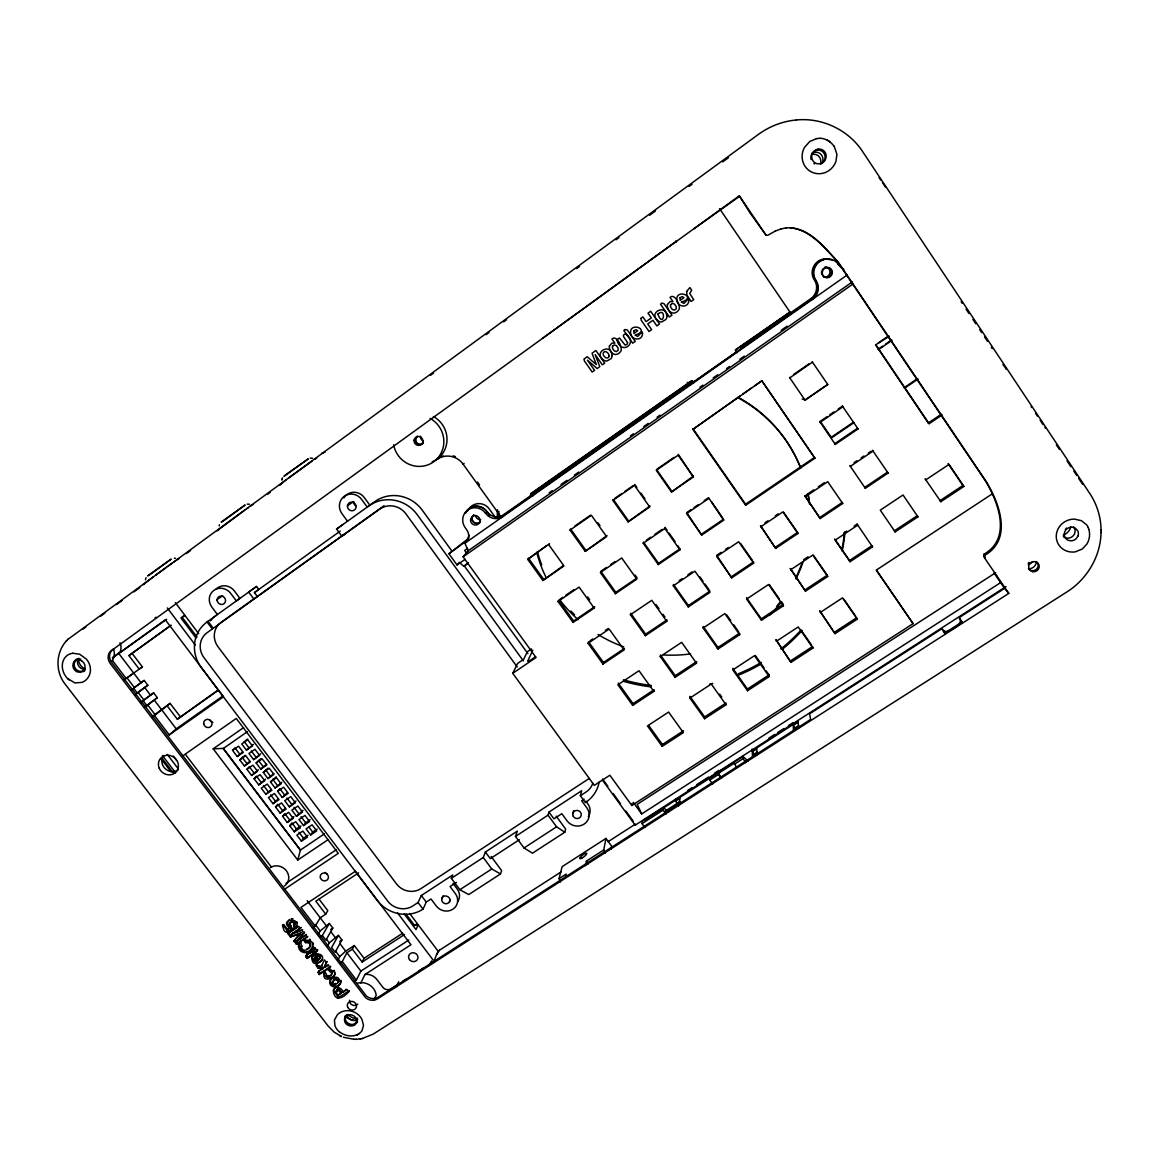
<?xml version="1.0" encoding="UTF-8"?>
<svg xmlns="http://www.w3.org/2000/svg" width="1159" height="1159" viewBox="0 0 1159 1159"><rect width="100%" height="100%" fill="white"/><g stroke="black" fill="none" stroke-linecap="round" stroke-linejoin="round"><path stroke-width="1.5" d="M721.506 778.428A9.765 9.286 5.3 0 1 719.811 776.617L718.334 773.43L734.4 763.1L735.907 766.273M718.015 648.997L718.015 647.446L703.238 626.541L703.165 628.004L718.015 648.997L739.674 634.668L739.601 633.176L718.015 647.446M362.303 1038.536L373.241 1034.074L1066.671 592.075C1086.939 579.384 1100.702 556.407 1101.036 532.343M1101.05 529.996C1100.92 517.044 1096.921 504.179 1089.735 493.401L862.702 151.699C848.62 129.953 822.079 117.349 796.349 119.985M1101.036 532.575L1101.05 529.75M712.611 784.02L709.786 780.065L709.815 777.79L742.948 756.479L748.062 761.028M317.131 951.322L315.161 947.845L313.51 948.917C316.813 953.785 304.904 951.655 307.787 954.625L305.846 956.363L306.961 958.435L316.248 952.35L317.74 949.685L306.961 958.435M704.6 718.739L704.658 716.928L689.982 696.371L689.88 698.095L704.6 718.739L726.012 704.773L725.983 703.02L704.658 716.928M708.526 498.616L686.621 513.596L701.702 535.096L723.622 520.217L708.569 497.646L704.208 500.63M696.487 663.223L696.573 661.63L675.262 675.711L675.089 677.363L696.487 663.223L681.651 642.332L660.253 656.559L675.089 677.363M701.702 535.096L686.751 512.568L691.112 509.583M756.479 755.407L756.899 748.815L752.249 751.8L752.582 756.972M822.412 275.407A5.158 4.984 -53.2 0 0 831.133 274.567L831.64 271.974A5.158 4.984 -53.2 0 0 828.844 267.816L826.28 267.381A5.158 4.984 -53.2 0 0 824.991 267.686M831.554 273.292L831.64 271.974M675.755 799.087L675.596 801.101L677.349 803.535L680.391 801.579M338.051 981.977C337.37 975.501 327.649 984.817 335.096 984.513C344.266 981.151 332.474 974.806 333.097 982.629M688.272 606.939L688.388 605.549L673.48 584.484L673.307 585.802L688.272 606.939L709.916 592.437L694.951 571.199L673.307 585.802M335.11 973.053C334.806 980.528 321.84 978.862 324.607 971.459M666.005 814.111L663.093 810.098L663.325 807.707L668.671 811.735M662.18 746.41L647.461 725.94L668.598 712.061L683.332 732.604L662.18 746.41L662.397 744.513L648.794 725.577M693.372 476.943L678.174 455.183L656.269 470.351L671.481 492.01L693.372 476.943L678.334 454.371M658.283 564.578L658.529 563.346L643.506 542.122L643.216 543.267L658.283 564.578L679.927 549.873L678.073 545.86M282.144 478.957L282.579 477.827M644.983 827.613L642.072 823.6L642.405 821.166L663.325 807.707M645.36 635.683L666.744 621.354L666.947 619.92L645.65 634.19L645.36 635.683L630.409 614.719L630.757 613.314L645.65 634.19M739.312 195.828L750.148 213.126L765.896 234.958L739.312 195.828L110.279 651.445A9.851 9.069 44.1 0 0 110.192 663.397L365.549 997.653A9.576 8.736 24.5 0 0 377.486 998.884L1008.794 593.394L984.194 557.378L983.89 554.306C1011.72 538.37 998.609 503.049 985.802 481.478L837.957 262.267C824.947 248.127 810.793 229.989 790.409 227.743M985.078 558.392L984.759 555.306C1012.705 539.326 999.551 503.875 986.7 482.245L838.363 262.296C824.44 247.49 808.518 226.034 785.86 227.946M660.253 656.559L660.485 654.994L675.262 675.711M1005.969 586.599L635.204 825.179L635.364 824.136L608.026 841.724M653.835 691.416L654.082 689.721L633.031 703.643L632.698 705.396L617.863 684.766L639 670.713L653.835 691.416L632.698 705.396M754.581 385.875L761.912 380.775L814.922 458.225L745.672 505.237L692.879 429.395L739.906 396.074M281.97 480.116L282.144 478.899M219.196 525.925L219.384 524.781M876.639 570.358L913.075 623.629L631.814 805.491L632.148 803.39M145.44 579.833L146.063 577.631M611.112 849.083L611.648 846.2L605.969 838.421L562.129 866.671L559.058 878.652L560.42 881.941M605.186 853.198L603.738 849.938L605.969 838.421M643.216 543.267L664.846 528.475L665.063 527.388L667.062 530.228M671.481 492.01L693.473 476.045M692.981 382.47L736.284 352.09M585.454 865.686L586.468 861.036L603.738 849.938M690.547 384.208L690.952 382.398L693.821 382.702M678.334 806.186L680.145 798.174L675.596 801.101M534.285 494.632L534.907 491.923L532.372 495.197M565.404 877.233L566.186 874.074L559.058 878.652M816.53 138.645L809.779 141.47L804.491 147.41A18.051 17.284 -61.7 0 0 812.097 172.285A18.051 17.284 -61.7 0 0 835.929 161.449L836.928 154.248L834.176 146.193M599.203 781.905A34.104 32.409 18.2 0 1 585.382 802.579L580.369 795.726L581.659 790.728L548.975 812.082L548.033 815.168L515.494 836.436L524.013 847.982L532.488 853.183L564.81 832.205L565.65 829.047L556.19 816.139M297.747 860.05L300.456 849.938L223.368 748.41L213.184 748.815L297.747 860.05L328.156 839.638M572.821 813.69L573.618 810.648M603.433 662.484L588.555 641.782L588.048 643.303L602.984 664.078L603.433 662.484L624.484 648.374M615.4 593.683L636.784 579.167L621.717 557.957L600.348 572.56L615.4 593.683L615.806 592.35L637.102 577.892L635.103 575.081M301.166 946.613L300.905 941.673L299.601 943.151A4.607 4.201 28.1 0 0 299.152 945.831C305.86 963.665 323.115 937.703 303.817 940.398L305.483 942.586C316.914 942.151 303.542 956.827 301.166 946.613L301.804 945.556L302.006 946.526M295.139 923.723L294.372 924.998L296.023 927.157L295.371 928.185L293.72 926.027L295.052 923.042L293.053 921.231C287.345 922.057 290.199 927.243 293.27 929.054L286.824 932.213C282.188 932.387 282.999 921.275 282.521 926.403M324.448 966.751L326.983 961.434L324.477 967.026L328.461 965.23L330.156 967.432L319.29 974.516L318.305 971.966L323.752 967.606L318.609 966.954L316.581 964.302M313.553 946.295C312.032 954.002 299.964 955.291 298.515 946.889A4.607 4.216 28.1 0 1 298.964 944.208L300.268 942.716M628.439 520.811L613.299 499.428L612.879 500.398L628.077 521.869L649.982 505.99M323.752 967.606L318.913 970.88L319.29 974.516M515.494 836.436L517.349 831.119L485.389 852.01L483.26 857.486L451.329 878.334L459.848 889.735L468.743 894.56L500.471 873.973L501.644 870.612L491.141 856.472M573.053 622.441L594.161 608.113L594.654 606.722L573.618 621.007L573.053 622.441L558.001 601.507L558.624 600.145L573.618 621.007M306.99 954.494L306.498 955.798L307.584 957.377M441.709 899.036C442.912 892.85 452.532 897.052 449.359 902.035A4.187 3.897 23.1 0 1 441.709 899.036L443.086 895.82M429.54 964.042L433.988 961.188L438.044 951.133L560.927 872.032M439.391 950.25L436.537 954.871M289.431 924.274L290.402 922.463M449.359 902.035L450.329 899.717M451.329 878.334L452.778 874.944L421.311 895.516L418.066 902.528L412.792 905.961A18.167 16.834 25.4 0 1 387.743 901.122L204.085 657.805A18.718 17.486 42.4 0 1 207.084 632.713L344.672 534.125L341.833 536.255L336.559 529.083L342.992 524.447M323.144 968.692L318.001 968.026L315.972 965.389L321.492 966.273L324.361 959.855L326.389 962.506M585.744 550.192L570.634 528.997L570.04 530.083L585.223 551.365L607.026 535.545M257.414 596.581L254.444 592.582L258.732 589.453L256.516 586.483L207.055 621.977A34.306 32.075 42.1 0 0 201.565 667.961L377.139 900.282A33.35 30.96 25.5 0 0 423.049 909.163L426.251 902.093L431.003 898.978L436.291 906.019A11.981 11.126 23.1 0 0 452.865 909.221A11.981 11.126 23.1 0 0 455.357 893.618L450.069 886.548L456.443 882.405M314.046 958.783L314.973 957.508L317.436 960.739L315.813 961.086L314.089 959.493L315.581 956.45L318.044 959.666L317.436 960.739M314.654 957.711L315.581 956.45M374.082 999.811L376.197 995.248A14.053 12.821 24.8 0 0 356.943 983.383M314.668 954.335L318.855 959.797L319.942 957.609L315.784 953.741C333.27 954.263 311.438 973.502 311.901 956.957C317.682 952.176 312.206 953.379 312.322 958.565C313.582 963.651 320.666 963.448 322.738 959.101M317.609 954.263L320.536 956.552L318.855 959.797M532.821 650.141L527.736 660.992A6.403 0.855 -36 0 0 532.169 659.051L535.603 656.718M335.791 991.626L338.182 990.119L341.181 993.292L338.051 995.32L335.893 992.321L336.661 989.887L338.761 989.004L341.76 992.176L341.181 993.292M336.661 989.887L336.878 991.916M631.814 805.491L609.851 775.226L594.306 785.382L512.742 673.307L517.58 663.455L523.694 659.297L527.331 651.764L531.503 648.924M360.666 983.281L364.969 974.516L410.967 944.759L355.364 871.278L300.92 907.41L315.219 926.128L312.582 927.866M354.219 981.485L356.392 980.065L360.884 971.083L408.808 940.021M348.743 991.742L347.034 989.511L343.151 992.032C341.804 987.656 335.661 985.469 333.299 990.119C333.922 1001.202 342.093 999.493 348.743 991.742L349.308 990.626L339.573 996.914L337.993 996.899L333.662 990.438L334.864 987.714L338.066 986.266M364.056 958.305L354.321 945.512L352.379 949.192L362.173 962.042L364.056 958.305L402.68 933.198M343.151 992.032L346.309 989.235M338.5 998.232L338.529 997.102M338.051 995.32L341.76 992.176M337.414 998.015L337.993 996.899M338.848 990.438L339.428 989.322M337.472 990.119L338.051 989.004M338.182 990.119L338.761 989.004M335.893 992.321L336.472 991.206M336.675 979.761L337.255 978.66M337.269 980.05L337.849 978.964M333.835 984.614L335.69 983.411M332.227 983.209L332.821 982.108M339.601 963.245L342.238 961.535L346.903 952.77L352.379 949.192M546.686 545.585L527.722 559.391L542.89 580.485L563.202 565.708M331.967 973.328L327.823 969.475C347.917 972.198 317.74 989.047 325.215 970.576L324.621 971.662L326.302 973.864C324.998 978.283 332.503 976.936 331.967 973.328L332.126 971.445L328.417 968.388L329.967 968.127M337.718 960.376L339.746 956.624L345.672 951.162L354.321 945.512M327.113 976.501L327.707 975.4M329.62 971.517L330.214 970.431M330.156 967.432L330.735 966.36L319.884 973.43M327.823 969.475L328.417 968.388M341.905 939.935L335.139 952.249L331.59 947.598L338.428 935.356L341.905 939.935L339.775 941.34M325.273 967.316L327.997 964.839M324.621 967.214L325.056 965.679M318.145 972.43L318.913 970.88M321.492 966.273L322.086 965.201M318.174 972.923L318.783 971.836M318.001 968.026L318.609 966.954M319.942 957.609L320.536 956.552M319.609 959.116L320.55 957.305M327.186 946.57L329.272 942.89L338.428 935.356M315.813 961.086L316.421 960.014M316.61 961.072L318.044 959.666M315.089 960.797L315.697 959.724M317.609 955.813L318.218 954.741M428.989 965.476L431.583 960.927M112.437 657.588L120.232 651.851A12.401 11.416 44.7 0 0 120 642.738M314.089 959.493L314.712 958.421M332.836 928.026L325.911 940.137L322.347 935.472L329.344 923.448L332.836 928.026L330.706 929.431M338.124 981.745L338.631 980.876M313.51 948.917L314.132 947.859L314.871 949.091L313.973 950.568M309.294 953.64L314.871 949.091M527.722 559.391L549.482 543.643M305.875 956.87L306.498 955.798M308.251 952.843L308.873 951.785L309.917 952.568M307.787 954.625L308.41 953.567L307.41 952.263L308.873 951.785M308.743 953.046L309.366 951.988M306.787 953.335L307.41 952.263M318.03 934.574L320.159 930.952L329.344 923.448M305.846 956.363L306.642 954.842M307.729 952.843L308.352 951.771M315.219 926.128L320.232 917.783L325.722 914.161L327.809 910.655L319.073 899.196M307.657 942.441L308.28 941.398C312.582 942.875 310.67 948.366 306.874 948.975M305.483 942.586L308.28 941.398M294.415 940.239L293.763 941.282L296.979 944.049L307.83 936.4L297.617 943.006L294.415 940.239L301.05 932.618L290.46 936.979L287.91 933.647L288.562 932.618L298.08 926.331M395.335 987.497L398.783 981.774M303.817 940.398L305.454 938.906M305.599 935.342L306.237 934.313L296.82 941.137L305.599 935.342L307.207 937.443M296.429 944.034L297.066 942.991M296.979 944.049L297.617 943.006M296.82 941.137L304.513 932.053L297.472 940.079M295.893 943.846L296.53 942.789M293.763 941.282L301.05 932.618M291.633 934.342L301.05 927.519L291.633 934.342L302.745 929.735M293.27 929.054L293.922 928.026L286.824 932.213M293.72 926.027L295.052 923.042M289.938 925.998L290.59 924.969M289.75 923.477L293.053 921.231M282.651 925.389L283.767 924.52L287.49 929.388L289.822 928.272L290.474 927.243L287.374 923.187L289.272 919.522M290.779 926.722L291.431 925.708M294.4 924.056L293.227 922.593L293.879 921.579M289.475 925.114L290.083 923.245M291.46 922.332L292.111 921.318M287.49 929.388L290.474 927.243M310.67 834.958L316.682 830.916L312.075 824.817L306.063 828.873L310.67 834.958L312.698 832.075L317.189 829.047M301.441 841.173L307.439 837.131L302.832 831.061L296.849 835.103L301.441 841.173L303.513 838.261L307.99 835.248M303.586 825.599L309.583 821.543L304.976 815.443L298.964 819.5L303.586 825.599L305.643 822.76L310.134 819.717M296.472 828.96L291.88 822.904L289.75 825.744L294.357 831.829L296.472 828.96L300.949 825.932M296.487 816.226L302.485 812.155L297.863 806.041L291.865 810.127L296.487 816.226L303.064 810.387M284.81 813.589L282.637 816.385L287.258 822.47L293.879 816.617M289.373 806.838L295.371 802.752L290.75 796.624L284.737 800.724L289.373 806.838L295.994 801.028M530.141 496.733L531.271 493.314L691.025 381.137M282.332 810.315L277.74 804.245L275.523 806.997L280.159 813.096L285.317 808.287M297.197 925.94L296.023 927.157M284.419 794.712L279.812 788.613L277.609 791.293L282.245 797.421L287.418 792.669M66.585 640.71C55.646 652.401 55.154 671.814 65.194 684.216L328.127 1026.005L334.198 1032.147L341.427 1036.465M273.031 803.709L279.015 799.623L274.379 793.509L268.395 797.595L273.031 803.709L278.232 798.942M468.917 538.095L448.924 553.756L457.052 564.969L459.225 562.39L463.846 566.258L468.497 562.81M276.291 776.762L270.467 781.861L275.103 788.004L281.811 782.267M265.889 794.306L271.887 790.206L267.236 784.078L261.253 788.178L265.889 794.306L271.134 789.569M512.742 673.307L536.052 657.515L463.093 556.827L468.222 550.771L852.285 281.941M267.975 768.171L263.31 772.416L267.961 778.558L273.799 773.473M261.05 782.238L256.414 776.124L254.096 778.747L258.747 784.889L265.512 779.167M260.833 758.754L256.139 762.941L260.804 769.098L266.671 764.056M253.922 772.836L249.286 766.722L246.925 769.301L251.59 775.443L258.385 769.764M485.491 513.191L486.91 511.612A12.735 12.445 42.8 0 0 504.498 514.77L503.18 516.378A12.821 12.503 42.3 0 1 485.491 513.191A12.778 12.445 42 0 0 467.83 510.003A12.778 12.445 42 0 0 465.121 527.533L466.918 530.156A9.562 9.272 41.3 0 1 464.904 543.238L468.222 550.771M253.618 759.623L259.616 755.48L254.951 749.308L248.953 753.466L253.618 759.623L260.732 753.799M245.114 755.248L239.754 759.84L244.419 765.998L249.764 761.376M67.715 639.507L758.406 134.401C769.475 126.317 782.731 121.188 796.407 119.985M66.193 641.115L68.091 639.102M246.432 750.134L252.43 745.976L247.751 739.79L241.753 743.962L246.432 750.134L253.575 744.339M221.355 521.999L245.1 505.02L223.267 520.985M239.638 754.002L234.987 747.874L232.553 750.351L237.233 756.523L242.622 751.945M112.945 649.228L111.699 650.518A9.823 9.055 44.1 0 0 111.626 662.441L366.345 995.958A9.547 8.721 24.5 0 0 378.254 997.189L810.648 719.406L809.561 713.843L941.905 628.7L945.541 633.654M467.816 510.003L469.352 508.439A12.706 12.358 41.7 0 1 486.91 511.612L489.692 515.465M151.829 717.392L154.451 715.523L169.257 734.936L176.211 728.852L222.557 696.211M180.268 716.711L170.083 703.339L167.113 705.788L177.341 719.217L218.167 689.953M295.371 928.185C303.499 916.827 277.667 918.276 289.822 928.272M330.938 974.907L332.546 972.242M433.379 416.501A25.57 24.788 54.8 0 1 436.842 459.471A19.051 18.53 49.5 0 1 463.122 464.165L464.093 463.368M152.119 716.595L170.083 703.339M154.451 715.523L167.113 705.788M144.774 706.961L152.814 700.905M144.411 707.671L157.32 697.675L153.683 692.879L143.89 699.993L138.022 692.314L147.845 685.215L144.18 680.42L134.357 687.504L127.012 677.885L142.354 666.874L132.097 653.386L128.895 655.574L139.21 669.134L142.354 666.874M141.094 702.151L153.683 692.879M134.734 695.009L147.845 685.215M131.01 690.127L144.18 680.42M286.215 479.783L279.667 484.955L281.347 484.201M152.93 577.124L143.209 584.614L144.064 584.223M155.654 575.139L166.505 567.2M289.04 477.711L312.017 461.123M82.926 629.105L85.838 626.976M100.413 616.327L104.788 613.14M116.451 604.621L122.275 600.362M133.937 591.858L139.761 587.599M186.28 553.64L190.54 550.525M267.352 494.429L270.148 492.387M430.597 375.226L433.509 373.082M486.085 334.69L489.011 332.561M503.614 321.898L506.541 319.754M576.646 268.569L579.558 266.44M616.066 239.768L618.993 237.638M649.663 215.241L655.501 210.981M689.098 186.44L692.024 184.31M722.694 161.912L728.533 157.653M676.161 241.318L542.528 338.356M693.488 229.12L739.022 196.697M119.725 652.734L165.331 619.79L223.484 696.762L169.257 734.936M112.51 658.022L166.65 619.268M128.895 655.574L171.068 625.165M132.097 653.386L170.721 625.541M451.662 550.713L422.267 510.192A34.437 33.147 45.1 0 0 374.792 501.63L367.215 507.077L361.608 499.413A12.662 12.141 48.6 0 0 344.281 496.269A12.662 12.141 48.6 0 0 341.905 513.582L347.497 521.231M256.516 586.483L248.692 592.104L253.951 599.145M124.143 679.942L133.72 673.075L141.007 682.694M336.559 529.083L368.866 505.903A35.031 33.698 44.9 0 1 417.153 514.61L523.332 660.862M254.444 592.582L340.239 531.097M384.093 505.686L221.021 622.397A18.211 17.037 42.6 0 0 218.066 646.823L396.537 883.926A17.675 16.443 25.4 0 0 420.934 888.62L589.294 778.413M341.833 536.255L379.645 509.192A19.138 18.428 45.8 0 1 405.983 513.944L517.189 666.932M244.839 510.032L217.081 530.779M168.316 565.896L172.083 563.245M140.688 702.803L143.31 700.934L147.019 705.802M157.32 697.675L154.133 699.935L161.42 709.482M177.341 719.217L218.37 690.271M735.371 350.018L789.974 312.104L735.371 350.018L737.138 352.582M530.547 494.227L692.401 380.601L693.14 381.659M534.285 492.734L690.851 382.847L687.316 382.47M531.286 495.255L500.833 516.639L463.122 464.165M448.924 553.756L466.338 541.007A12.662 12.285 41.7 0 0 468.946 535.183M500.963 517.218L811.735 299.181A13.647 13.256 -53.6 0 0 815.414 280.333A13.749 13.3 -53.2 0 1 819.138 261.383L825.744 258.906L832.582 260.065M847.243 274.973L464.904 543.238L466.454 541.47A9.504 9.214 41.4 0 0 468.222 539.833M467.584 548.381L464.672 550.424L466.44 552.872M549.207 492.763L552.162 490.692M561.028 484.476L566.939 480.333M574.328 475.161L578.761 472.061M630.482 435.842L633.437 433.77M643.781 426.526L648.214 423.426M657.081 417.211L660.036 415.139M699.935 387.193L702.89 385.121M713.234 377.877L717.667 374.777M726.534 368.562L729.489 366.505M739.833 359.261L744.266 356.146M781.209 330.272L787.12 326.143M463.093 556.827L853.067 283.941M182.34 756.175L236.277 718.45L338.283 853.372L284.317 889.417M457.052 564.969L465.092 559.348M463.846 566.258L468.135 563.274M213.184 748.815L243.506 727.678M247.287 731.764L223.18 748.598L300.311 850.155L324.346 833.872M150.38 574.313L171.141 559.116L147.642 575.893L150.148 574.473M742.847 394.031L751.64 387.917M692.879 429.395L761.912 380.775M245.346 740.673L247.736 739.022M232.553 750.351L238.537 746.208L243.216 752.379L237.233 756.523M574.878 526.041L590.482 515.233M614.748 498.428L621.919 493.459M624.788 491.474L633.408 485.491M673.973 457.399L656.516 469.482L671.669 491.068M793.727 374.429L809.301 363.636M570.04 530.083L591.394 515.291L606.577 536.66L585.223 551.365M612.879 500.398L634.509 485.418L649.706 506.99L628.077 521.869M789.772 377.877L812.517 362.115M239.754 759.84L245.722 755.697L250.402 761.854L244.419 765.998M217.153 599.507L222.644 595.726M246.925 769.301L252.908 765.172L257.573 771.329L251.59 775.443M256.139 762.941L262.137 758.812L266.802 764.969L260.804 769.098M878.536 342.832L887.49 336.661M942.224 414.893L929.127 423.701L928.272 423.006L875.567 344.875L889.344 336.211M254.096 778.747L260.08 774.632L264.73 780.775L258.747 784.889M263.31 772.416L269.308 768.287L273.959 774.444L267.961 778.558M878.102 349.265L882.564 346.193M885.534 344.151L891.474 340.051M246.722 508.729L248.504 507.497M542.89 580.485L563.984 565.969L548.815 544.788M789.482 377.37L804.998 400.13L827.758 384.484L812.14 361.666M878.609 349.554L892.024 340.326M270.467 781.861L276.465 777.747L281.115 783.89L275.103 788.004M277.609 791.293L283.607 787.193L288.243 793.321L282.245 797.421M560.029 599.189L562.839 597.276M565.635 595.364L574.053 589.612M606.49 567.432L600.811 571.315L615.806 592.35M610.735 564.52L614.994 561.608M646.389 540.152L650.692 537.211M655.009 534.27L662.195 529.359M694.024 507.584L698.384 504.6M821.18 420.659L826.845 416.791M829.685 414.85L833.929 411.938M838.174 409.04L842.434 406.128L842.941 406.751L820.181 422.311M558.001 601.507L579.109 587.077L594.161 608.113M275.523 806.997L281.507 802.912L286.143 809.025L280.159 813.096M347.483 505.701L353.698 501.485A4.361 4.187 48.9 0 0 355.77 505.846M853.517 422.137L831.206 437.305L820.195 421.195M904.063 387.743L917.45 378.631M853.937 422.658L831.554 437.87L831.162 437.233M904.643 388.164L918.073 379.036M282.637 816.385L288.634 812.314L293.256 818.413L287.258 822.47M658.529 563.346L680.087 548.714M701.774 533.98L723.607 519.16L723.622 520.217M745.672 505.237L745.57 504.237L814.545 457.399M819.761 421.63L835.291 444.404L858.051 428.946L842.434 406.128M289.75 825.744L295.733 821.688L300.355 827.787L294.357 831.829M173.893 561.999L175.574 560.869M589.96 640.84L592.771 638.942M605.389 630.424L608.185 628.54M679.232 580.616L682.115 578.674M687.866 574.792L692.169 571.88M721.115 552.365L716.74 555.306L731.706 577.848L753.625 563.158L753.495 561.927L731.662 576.559M725.476 549.424L728.388 547.454M764.969 522.781L767.91 520.797M775.284 515.827L778.225 513.828M806.389 494.835L813.85 489.808M818.326 486.78L824.295 482.752M854.067 462.673L856.892 460.76M861.151 457.892L863.977 455.98M868.236 453.126L871.061 451.213M588.048 643.303L609.17 629.047L624.107 649.924L602.984 664.078M630.409 614.719L651.793 600.304L666.744 621.354M760.71 526.852L782.904 511.887L797.885 533.502L775.69 548.381L760.536 525.766L775.69 548.381M805.244 496.82L827.714 481.666L842.709 503.47L820.224 518.537L804.897 495.849L820.224 518.537M850.344 466.396L873.104 451.054L872.481 450.257L888.113 473.06L865.338 488.316L849.808 465.541M928.272 423.006L941.311 414.227M688.388 605.549L709.96 591.104M775.458 547.207L797.58 532.387L783.643 512.292M819.819 517.479L842.216 502.47L842.709 503.47M286.056 883.346L336.342 849.721M803.593 559.725L808.026 556.784M843.651 533.068L846.635 531.083M854.111 526.114L857.095 524.114L872.524 546.86L850.04 561.724L835.161 540.166L857.646 525.201L857.095 524.114M703.165 628.004L724.824 613.589L739.674 634.668M790.612 569.822L812.821 555.045L827.685 576.501L805.476 591.177L790.322 568.562L805.476 591.177M358.609 1033.915C361.057 1032.061 355.393 1036.595 357.769 1034.379A14.937 11.822 20.9 0 1 339.384 1031.727M358.566 872.872L315.842 901.195L325.722 914.161M783.151 604.375L783.412 605.766L761.477 620.268L761.304 618.819L783.151 604.375L781.18 601.55M805.128 589.844L827.251 575.212L813.43 555.262M850.04 561.724L849.504 560.492L871.901 545.686L872.524 546.86M963.911 486.447L962.926 485.491L939.949 500.688L940.847 501.688L963.911 486.447L949.033 464.397L925.969 479.739L925.128 478.826L940.847 501.688M895.154 531.894L917.928 516.842L903.049 494.994L880.275 510.148L895.154 531.894L894.444 530.779L917.131 515.784L917.928 516.842M287.91 933.647L298.805 926.447L300.413 928.547M992.032 494.024L876.247 570.141L913.075 623.629M319.71 937.211L322.347 935.472M689.88 698.095L711.278 684.042L726.012 704.773M776.269 641.347L798.218 626.947L812.952 648.055L791.018 662.354L776.052 639.826L791.018 662.354M820.282 612.459L842.492 597.87L857.254 619.152L835.031 633.654L819.877 611.039L835.031 633.654M250.127 506.411L251.546 505.483M580.369 795.726L585.903 792.119A18.602 17.689 17.4 0 0 592.886 783.064M662.397 744.513L683.462 730.764M769.011 674.929L769.214 676.581L747.541 690.721L747.425 689.011L769.011 674.929L766.085 670.757M790.742 660.76L812.589 646.505L812.952 648.055M834.581 632.148L856.704 617.704L857.254 619.152M519.377 839.696L490.315 858.645L485.389 852.01M584.122 799.145L581.644 800.768L586.947 808.026A12.227 11.561 16.8 0 1 584.093 824.121A12.227 11.561 16.8 0 1 567.128 820.92L561.825 813.676L553.93 818.834L548.975 812.082M459.848 889.735L491.778 868.96L500.471 873.973M524.013 847.982L556.566 826.802L564.81 832.205M406.07 914.176L414.574 925.461L416.907 923.955M362.173 962.042L404.549 934.516M995.624 572.72L637.204 804.36L641.68 813.937L1000.883 582.441M1028.279 564.781L1032.857 561.84M687.707 790.438L692.155 787.569M696.617 784.715L708.482 777.066M714.422 773.256L718.87 770.387M768.736 738.283L774.806 734.386M777.834 732.43L783.904 728.518M788.453 725.592L793.002 722.665M754.277 753.828L754.335 754.581L752.177 750.873L797.856 721.492M962.434 622.455L959.188 617.573L1004.534 588.395L1008.794 593.394M793.422 730.083L793.292 725.404L798 722.376M642.072 823.6L663.093 810.098M709.786 780.065L718.334 774.56M734.444 764.216L743.049 758.667L742.948 756.479M665.223 811.083L678.768 802.361M754.002 754.277L757.493 752.032M793.292 725.404L795.045 727.895L798.58 725.621M398.392 984.063L390.974 988.83A5.954 5.447 24 0 1 382.76 987.207L376.762 979.341A11.88 10.851 24.8 0 0 365.969 974.342L364.969 974.516M402.839 981.195L405.809 979.297M419.152 970.72L423.6 967.852M962.057 621.905L944.556 633.147L941.905 628.7M393.437 987.816L397.885 984.947M430.597 963.94L433.567 962.028M951.191 629.743C955.335 627.584 963.419 623.31 959.188 617.573M177.037 559.898L179.152 558.595M314.958 459.181L316.755 458.109M252.676 504.773L253.488 504.31M775.328 231.061L767.548 235.378L765.737 235.031M217.588 530.518L218.935 529.779M223.165 521.043L221.355 522.014M334.574 976.313C324.448 978.833 335.125 991.582 340.311 983.354A3.984 3.636 26.1 0 0 341.05 980.369M775.125 231.148L781.065 228.903M321.753 453.386L325.027 452.169M292.285 933.314L301.253 930.257M290.46 936.979L300.413 933.661M329.591 975.574L328.432 975.69M780.862 228.989L786.092 227.859M355.784 1039.304L360.623 1038.855M360.261 1038.928L362.695 1038.464M414.574 925.461L418.196 924.81L438.044 951.133M72.597 653.227L79.652 654.183L86.447 659.196A15.704 14.372 44.3 0 1 82.26 682.332L74.915 682.955L67.396 678.377A15.574 13.459 67.3 0 1 65.846 676.479A15.502 13.068 60.1 0 1 72.611 653.314M291.112 918.739L293.024 918.768M247.229 504.136L249.562 504.252M310.192 458.109L312.539 458.225M818.225 149.134L819.456 149.076A7.418 7.142 -62.5 0 1 824.484 151.525L825.237 152.597A7.476 7.142 -60 0 1 826.15 155.741A7.476 7.157 -61.8 0 1 820.297 163.694A7.476 7.157 -61.8 0 1 812.068 159.015A7.476 7.157 -61.8 0 1 815.864 149.888M343.412 1037.262L353.959 1039.29M353.698 1039.29L356.074 1039.304M819.138 261.383L819.775 261.427A13.836 13.386 -53.2 0 1 838.594 264.629A13.922 13.43 -52.9 0 0 843.868 269.134M837.827 264.556L838.594 264.629M174.401 558.145L175.56 558.334M820.21 138.385L819.283 138.385A17.428 17.182 85.8 0 0 816.515 138.602M802.129 399.058L805.534 399.841M827.367 140.239L829.772 141.673A17.399 16.907 27.3 0 0 827.367 140.253A17.385 17.124 34.7 0 0 820.21 138.24M815.414 280.333L816.037 280.507A13.749 13.343 -53.5 0 1 812.329 299.471L811.735 299.181M676.566 241.898L675.639 241.159M1088.344 527.678A17.023 15.4 -50.9 0 0 1086.62 524.795L1081.463 520.695L1074.61 519.116A17.313 16.284 -25.4 0 0 1056.255 536.646A17.313 16.284 -25.4 0 0 1075.19 551.887L1082.274 549.033L1086.968 543.962A16.979 15.096 -63.4 0 0 1088.808 529.344M69.062 679.942L67.961 678.957M292.401 922.245L293.227 922.593M339.544 1035.552L341.456 1036.465M309.496 939.225L310.424 939.804M795.045 727.895L795.987 728.823M983.89 554.306L984.759 555.306M983.658 555.914L984.542 556.928M997.305 576.733L994.118 573.039L1004.534 588.395M1002.897 364.578L1004.621 366.78M827.758 384.484L804.998 400.13M858.051 428.946L857.486 428.236L834.813 443.636L835.291 444.404M888.113 473.06L887.417 472.177L864.744 487.374L865.338 488.316M287.475 931.184L283.144 924.853M288.562 932.618L291.112 935.936M185.411 754.393L271.496 867.207M315.147 924.389L320.159 930.952M326.461 939.225L329.272 942.89M335.762 951.394L339.746 956.624M342.238 961.535L356.392 980.065M173.299 756.059L176.516 760.246M167.244 754.379L178.211 768.736M302.108 930.778L303.875 933.096M304.44 939.355L306.106 941.528M162.419 755.552L175.589 772.763M162.115 758.319L173.082 772.633M161.188 758.971L171.054 771.851M118.957 653.719L133.72 673.075M307.207 900.688L326.143 925.548M330.561 931.358L335.212 937.457M339.703 943.339L345.672 951.162M346.903 952.77L360.884 971.083M144.658 687.49L150.496 695.154M161.608 709.685L176.211 728.852M147.541 704.788L154.842 714.364M112.293 660.282L126.186 678.479M133.633 688.258L137.356 693.14M242.144 757.305L246.795 763.433M263.528 785.512L268.149 791.611M270.641 794.886L275.248 800.97M285.737 814.791L289.417 819.645M298.935 832.22L303.513 838.261M244.143 741.499L248.808 747.656M251.3 750.96L255.951 757.102M258.457 760.405L263.093 766.519M265.585 769.822L270.206 775.936M272.698 779.225L277.32 785.338M286.91 797.986L291.517 804.071M293.995 807.345L298.587 813.43M301.065 816.689L305.643 822.76M309.033 827.222L312.698 832.075M175.357 602.68L198.696 633.669M409.649 913.48L418.196 924.81L416.038 929.619L404.187 913.929M197.03 637.015L182.166 617.298L184.846 615.284L180.905 617.95L195.943 637.885M167.316 607.953L195.32 645.056M397.566 912.93L433.988 961.188M217.428 614.531L211.851 607.099A12.43 11.648 44.9 0 1 213.864 590.351A12.43 11.648 44.9 0 1 230.786 593.48L236.378 600.942L239.927 598.377L234.393 590.974A12.343 11.576 45 0 0 215.878 589.395M421.311 895.516L426.251 902.093M208.012 621.296L213.27 628.265M207.055 621.977L212.314 628.975M418.066 902.528L423.049 909.163M453.053 883.419L457.24 889.04A11.894 11.054 23.1 0 1 457.848 901.47M483.26 857.486L491.778 868.96M548.033 815.168L556.566 826.802M369.851 505.179L364.288 497.573A12.561 12.054 48.7 0 0 343.89 497.935M585.802 801.086L587.903 803.969A12.141 11.474 16.8 0 1 588.294 816.791M464.223 565.795L527.896 653.618M633.249 802.303L641.68 813.937M602.564 778.993L607.852 786.28M613.14 793.553L620.558 803.752M625.846 811.025L633.249 821.224M602.347 779.964L635.204 825.179M495.559 517.711L489.286 508.96A12.575 12.242 42.3 0 0 467.874 510.742M477.494 482.014L479.551 484.882M528.475 558.203L543.585 579.21M618.254 683.1L633.031 703.643M531.271 493.314L533.024 495.777M718.334 773.43L719.811 775.487A9.736 9.258 5.3 0 0 721.506 777.298M587.656 596.943L589.656 599.739M743.049 758.667L745.889 762.651M597.957 522.767L599.971 525.606M656.023 604.534L659.007 608.736M662.977 614.328L664.962 617.124M719.696 694.169L721.782 697.11M732.749 668.265L747.425 689.011M747.541 690.721L732.807 669.902L754.48 655.661L769.214 676.581M634.842 484.505L636.87 487.374M640.898 493.097L644.94 498.819M669.062 533.068L675.074 541.601M700.022 576.994L702.991 581.224M704.991 584.049L708.96 589.699M726.78 614.98L730.721 620.572M733.676 624.773L738.616 631.771M755.32 655.487L764.129 667.99M664.846 528.475L679.927 549.873M746.512 597.725L761.304 618.819M731.706 577.848L716.74 556.508L738.66 541.731L753.625 563.158M761.477 620.268L746.613 599.087L768.547 584.498L783.412 605.766M711.583 501.948L722.593 517.725M740.558 543.426L752.495 560.507M769.344 584.6L779.21 598.725M800.84 629.685L811.604 645.099M692.981 428.685L745.57 504.237M843.969 599.333L855.719 616.298M834.697 539.022L849.504 560.492M762.086 381.297L814.922 458.225M1031.119 406.65L1031.727 407.548M719.551 208.591L789.974 312.104M948.091 463.542L962.926 485.491M876.204 345.252L929.127 423.701M1035.494 413.212L1037.377 416.052M1040.203 420.297L1043.028 424.542M966.07 309.163L968.996 313.553M972.879 319.406L975.806 323.796M979.703 329.649L981.644 332.575M984.556 336.965L987.482 341.354M1056.342 444.839L1059.254 449.214M1067.019 460.891L1070.902 466.729M1073.813 471.105L1076.725 475.48M1078.667 478.406L1082.549 484.245M1044.911 427.381L1045.461 428.236M1005.23 367.678L1006.273 369.359M334.053 970.373L334.632 971.271M991.336 347.222L992.147 348.569M1088.243 527.736L1088.852 529.33M296.994 922.013L297.399 922.868M586.468 861.036L587.874 864.31M312.944 942.774L313.452 943.977M827.251 575.212L827.685 576.501M797.58 532.387L797.885 533.502M740.76 348.931L740.543 347.961L810.735 298.689A13.502 13.126 -53.7 0 0 814.386 280.043A13.589 13.155 -53.3 0 1 828.062 258.979M797.696 720.623L798.899 727.693M752.061 749.018L752.177 750.873M497.37 517.16L497.341 512.973A174.444 172.112 3.6 0 1 497.443 509.786M720.347 770.387L720.362 771.343L645.041 819.804L645.201 818.558A3.694 0.84 57.5 0 1 645.998 819.761M432.235 461.702A25.469 24.687 54.9 0 0 437.914 458.689A18.979 18.457 49.6 0 1 439.971 457.414M441.072 456.878A18.979 18.457 49.6 0 1 443.346 456.038M453.024 455.849A18.979 18.457 49.6 0 1 455.371 456.588M430.061 418.399A25.86 25.063 54.6 0 1 433.669 461.789A25.86 25.063 54.6 0 1 393.625 444.766M423.339 442.912A4.506 4.361 54.7 0 1 416.704 443.057A4.506 4.361 54.7 0 1 417.24 436.392M816.037 280.507A13.836 13.386 -53.2 0 1 819.804 261.412M821.832 274.234A5.158 4.984 -53.2 0 1 821.659 271.612M822.079 270.337A5.158 4.984 -53.2 0 1 823.803 268.308M469.352 508.439A12.706 12.372 42.1 0 0 465.295 513.394A12.706 12.372 42.1 0 1 486.91 511.597M354.205 1020.471A20.891 19.022 24.9 0 1 346.657 1017.501M210.489 620.92A33.683 31.539 42.2 0 1 212.3 618.834M213.27 617.863A33.683 31.539 42.2 0 1 216.458 615.212M156.132 617.225A4.998 4.636 45.6 0 1 155.045 617.79M824.715 267.178A5.085 4.911 -53.4 0 1 829.989 272.351A5.085 4.911 -53.4 0 1 824.049 277.131M326.983 873.77A4.172 3.854 29.2 0 1 325.302 872.423M212.908 722.332A4.245 3.941 39.1 0 1 209.605 719.667M480.637 519.667A4.694 4.578 42.4 0 1 475.523 515.436M845.012 532.068A173.836 171.546 3.5 0 1 842.187 551.22M802.028 630.539A173.836 171.546 3.5 0 1 782.339 649.243M761.362 663.817A173.836 171.546 3.5 0 1 738.515 675.161M712.742 683.419A173.836 171.546 3.5 0 1 709.641 684.129M651.126 686.896A173.836 171.546 3.5 0 1 623.165 681.217M844.259 534.313A173.256 170.981 3.4 0 1 841.753 550.206M800.666 630.438A173.256 170.981 3.4 0 1 780.876 648.91M761.217 662.441A173.256 170.981 3.4 0 1 738.457 673.741M651.358 685.462A173.256 170.981 3.4 0 1 623.484 679.782M498.79 517.566A173.256 170.981 3.4 0 1 498.834 511.22M113.741 649.518A14.705 13.517 44.6 0 1 111.481 661.818M811.561 153.582A7.591 7.273 -61.8 0 1 822.224 162.767M813.198 154.277A7.432 7.113 -61.9 0 1 820.717 162.782M1066.439 528.011A7.287 6.867 -25.9 0 1 1065.338 529.533M1070.771 526.939A11.097 10.46 -25.9 0 1 1063.281 535.009M84.882 668.873A10.257 9.417 44.5 0 1 78.667 660.76M357.044 1018.515A9.823 8.924 24.8 0 1 348.149 1014.4M802.014 563.042A138.587 136.762 3.5 0 1 795.654 577.877M780.224 601.956A138.587 136.762 3.5 0 1 776.791 606.085M574.632 614.792A138.587 136.762 3.5 0 1 570.88 611.025M541.702 564.984A138.587 136.762 3.5 0 1 537.37 551.496M690.373 381.63A138.587 136.762 3.5 0 1 693.69 382.137M737.979 397.233A138.587 136.762 3.5 0 1 800.739 468.135M807.939 493.806A138.587 136.762 3.5 0 1 809.214 502.774M802.897 562.405A139.051 137.211 3.7 0 1 795.914 578.978M781.543 601.738A139.051 137.211 3.7 0 1 769.619 615.125M723.361 645.273A139.051 137.211 3.7 0 1 716.639 647.751M690.547 653.893A139.051 137.211 3.7 0 1 663.774 654.98M623.672 646.823A139.051 137.211 3.7 0 1 598.015 634.48M578.051 619.645A139.051 137.211 3.7 0 1 560 600.087M546.048 577.443A139.051 137.211 3.7 0 1 536.747 552.51M738.037 397.725A139.051 137.211 3.7 0 1 800.405 467.323M808.185 494.313A139.051 137.211 3.7 0 1 809.576 504.122M423.455 442.839A4.506 4.361 54.7 0 1 416.82 442.984A4.506 4.361 54.7 0 1 417.356 436.32M423.122 440.927A4.433 4.303 55 0 1 420.558 436.19M829.656 141.818A17.342 16.994 25.6 0 1 834.045 146.28M815.922 149.859A7.418 7.142 -62.5 0 1 818.283 149.134M359.435 1033.422A14.879 11.952 24.6 0 0 361.956 1030.757L363.52 1025.411L361.999 1019.572A15.024 13.633 24.8 0 0 359.551 1015.979A15.168 13.763 24.8 0 0 357.957 1014.444L356.769 1013.546A15.024 13.633 24.8 0 0 337.385 1014.719L334.429 1020.036L334.893 1025.396A14.908 12.112 15.6 0 0 339.283 1031.814M81.724 660.905A6.505 5.969 44.4 0 1 80.29 672.336L76.813 671.785L74.451 669.888A6.461 5.752 58.1 0 1 76.711 660.108L79.145 659.964A6.432 5.273 40.9 0 1 81.738 660.891M811.836 153.901A7.403 7.084 -61.8 0 1 823.412 152.394A7.403 7.084 -61.8 0 1 820.717 164.071M814.516 163.926A7.403 7.084 -61.8 0 1 813.908 163.564M811.097 159.565A7.403 7.084 -61.8 0 1 811.503 154.553M1073.567 526.91A7.113 6.693 -25.6 0 1 1064.498 537.399M1063.919 537.052A7.113 6.693 -25.6 0 1 1063.368 536.646M357.392 1018.196A6.215 5.636 24.8 0 1 349.859 1024.223A6.215 5.636 24.8 0 1 346.584 1014.878M85.158 669.569A6.49 5.954 44.4 0 1 84.288 670.366M83.781 670.684A6.49 5.954 44.4 0 1 74.321 666.28A6.49 5.954 44.4 0 1 80.739 659.065M177.993 770.04A10.272 9.446 38.4 0 1 164.882 768.374A10.272 9.446 38.4 0 1 163.781 755.509M949.844 630.612A5.505 5.23 -15.9 0 1 943.759 630.67M1036.262 561.507A7.026 6.635 -22.9 0 1 1029.554 568.707M357.74 1004.114A4.679 4.259 25 0 1 349.54 1000.304M1036.494 561.753A5.331 5.042 -22.7 0 1 1036.276 569.402A5.331 5.042 -22.7 0 1 1028.424 568.504M1028.221 563.448A5.331 5.042 -22.7 0 1 1029.018 562.332M879.058 177.704A20.558 2.13 56.3 0 1 880.71 180.007M882.39 182.427A20.558 2.13 56.3 0 1 885.462 187.034M270.264 867.671A11.72 10.779 31 0 1 286.374 870.771A11.72 10.779 31 0 1 284.303 886.07M961.159 301.804A6.94 0.724 55.7 0 1 962.187 303.296M85.36 669.467A7.099 6.505 44.4 0 1 78.725 658.254M84.679 670.873A7.142 6.548 44.4 0 1 83.158 671.669M75.031 669.076A7.142 6.548 44.4 0 1 73.568 665.73M73.51 663.948A7.142 6.548 44.4 0 1 77.508 658.747M357.58 1019.5A6.795 6.172 24.8 0 1 346.918 1014.545M357.566 1021.659A6.838 6.201 24.8 0 1 347.236 1023.469M346.005 1022.209A6.838 6.201 24.8 0 1 344.687 1019.109M344.701 1017.457A6.838 6.201 24.8 0 1 345.165 1015.907M657.877 314.103C663.441 329.373 666.947 306.28 657.877 314.103M627.584 342.658L627.207 344.18L625.208 345.15L619.428 337.964L616.878 339.79C620.862 356.132 639.261 342.977 625.338 333.734L623.629 335.096A1.521 1.507 -84.3 0 0 623.701 336.791L627.584 342.658M642.535 333.662C642.26 341.572 630.713 340.195 630.568 332.792C629.96 321.144 651.503 330.228 635.103 335.096L637.74 336.429L642.173 331.865L642.535 333.662M688.823 300.616C688.518 308.584 676.87 307.28 676.755 299.761C676.19 287.997 697.892 297.124 681.304 302.079L683.955 303.426L688.46 298.805L688.823 300.616M356.668 1020.876L354.987 1024.657A6.215 5.302 23 0 1 348.787 1025.556A6.23 5.259 21.3 0 1 345.904 1023.556A6.259 5.346 20.7 0 1 344.846 1021.847L344.455 1019.601A6.172 5.389 -1.6 0 1 345.208 1017.298A6.23 5.65 24.8 0 1 354.176 1016.124L355.074 1016.95A6.23 5.665 24.8 0 1 356.552 1019.804L356.668 1020.876M612.039 355.654L611.952 356.523A4.346 4.303 88.2 0 1 610.88 358.739L607.157 360.913A4.433 4.39 87.6 0 1 603.578 359.956C592.51 352.264 611.488 342.151 612.039 355.654M666.86 316.508L666.773 317.407A4.419 4.346 -73.6 0 1 665.672 319.638L661.89 321.854A4.506 4.433 -73.9 0 1 658.283 320.898C647.157 313.104 666.367 302.847 666.86 316.508M609.112 355.813C608.605 360.71 602.448 356.639 603.129 353.263C604.491 349.337 609.156 352.916 609.112 355.813M609.402 346.019C608.533 350.308 613.068 356.335 617.675 354.046A7.562 7.476 -88.5 0 0 621.267 350.221C621.746 346.222 616.631 334.647 611.938 338.964L614.864 343.151L611.966 343.107L609.402 346.019M667.41 304.513C666.483 308.845 671.061 314.987 675.726 312.626A7.678 7.548 -71.7 0 0 679.377 308.743C679.913 304.716 674.784 292.966 670.032 297.356L672.959 301.601L670.032 301.557L667.41 304.513M686.635 291.488L686.997 295.241L691.126 301.47L693.734 299.616L689.677 293.444L691.691 290.214L689.866 287.548L686.635 291.488M329.764 981.108C328.548 986.845 336.892 989.264 339.732 984.455A3.999 3.636 26.1 0 0 340.471 981.47L338.428 978.254A3.912 3.564 26.1 0 0 336.443 977.269L332.082 978.312L329.764 981.108M612.532 346.164L612.503 348.381L614.227 350.858L616.371 351.612L618.138 350.351L618.109 348.077L616.371 345.599L614.256 344.918L612.532 346.164M670.583 304.658L670.525 306.903L672.249 309.41L674.408 310.163L676.219 308.873L676.204 306.584L674.466 304.078L672.321 303.383L670.583 304.658M584.237 358.986L584.295 360.797L592.206 372.053L594.581 370.358L587.454 360.188L597.146 368.533L599.783 366.65L595.19 354.654L602.318 364.839L604.708 363.129L595.856 350.482L592.061 353.205L596.349 364.592L587.135 356.726L584.237 358.986M641.086 318.276L641.13 320.101L649.04 331.503L651.648 329.634L647.722 323.984L652.937 320.246L656.863 325.911L659.514 324.027L650.677 311.264L648.026 313.162L651.329 317.914L646.099 321.637L642.81 316.9L641.086 318.276M633.785 330.764L633.944 333.43L637.682 330.764L636.146 329.663L633.785 330.764M680 297.704L680.159 300.413L683.94 297.704L682.39 296.588L680 297.704M1077.971 535.951L1076.103 538.79A7.171 6.751 -25.4 0 1 1066.512 539.225A7.171 6.751 -25.4 0 1 1065.672 530.098A7.171 6.751 -25.4 0 1 1075.103 528.04L1077.696 530.735A7.128 6.693 -31.9 0 1 1078 535.965M284.172 476.059L308.048 459.007L284.172 476.059M625.165 329.547L623.846 330.489L632.684 343.18L635.233 341.354L627.251 329.866L625.165 329.547M661.847 303.267L660.514 304.223L669.351 317.001L671.945 315.161L663.948 303.6L661.847 303.267M414.096 440.13A4.52 4.39 54.6 0 0 420.123 445.114A4.52 4.39 54.6 0 0 421.239 437.479A4.52 4.39 54.6 0 0 414.096 440.13M828.931 277.378A5.187 5.013 -53.2 0 0 830.655 268.613A5.187 5.013 -53.2 0 0 822.325 271.728A5.187 5.013 -53.2 0 0 828.931 277.378M470.583 520.753A4.795 4.665 42 0 0 478.087 524.259A4.795 4.665 42 0 0 477.204 516.103A4.795 4.665 42 0 0 470.583 520.753M473.379 521.898A4.766 4.636 42.1 0 0 480.449 521.782A4.766 4.636 42.1 0 1 473.365 521.883A4.766 4.636 42.1 0 1 473.988 514.871A4.766 4.636 42.1 0 0 473.379 521.898M409.475 959.623A4.781 4.404 23.5 0 0 417.602 959.203A4.781 4.404 23.5 0 0 412.705 952.727A4.781 4.404 23.5 0 0 409.475 959.623M203.694 723.752A4.288 3.984 39 0 0 210.402 726.867A4.288 3.984 39 0 0 209.373 719.768A4.288 3.984 39 0 0 203.694 723.752M320.492 878.203A4.216 3.897 29.2 0 0 327.591 879.58A4.216 3.897 29.2 0 0 324.868 873.06A4.216 3.897 29.2 0 0 320.492 878.203M573.256 816.269A4.274 4.042 16.8 0 0 580.63 816.747A4.274 4.042 16.8 0 0 577.168 810.416A4.274 4.042 16.8 0 0 573.256 816.269M217.168 600.594A4.346 4.071 44.9 0 0 223.948 603.752A4.346 4.071 44.9 0 0 222.919 596.479A4.346 4.071 44.9 0 0 217.168 600.594M347.483 506.831A4.433 4.245 48.6 0 0 354.393 510.047A4.433 4.245 48.6 0 0 353.466 502.542A4.433 4.245 48.6 0 0 347.483 506.831M159.218 768.229A10.33 9.504 38.4 0 0 176.458 771.532A10.33 9.504 38.4 0 0 169.547 755.422A10.33 9.504 38.4 0 0 159.218 768.229M347.599 1007.07A4.708 4.288 25 0 0 355.552 1008.649A4.708 4.288 25 0 0 352.524 1001.463A4.708 4.288 25 0 0 347.599 1007.07M1032.77 571.677A5.346 5.056 -22.6 0 0 1039.015 564.955A5.346 5.056 -22.6 0 0 1030.047 563.346A5.346 5.056 -22.6 0 0 1032.77 571.677M581.977 858.037A4.332 1.087 -37 0 0 586.7 853.343A4.332 1.087 -37 0 0 580.978 856.429A4.332 1.087 -37 0 0 581.977 858.037"/></g></svg>
